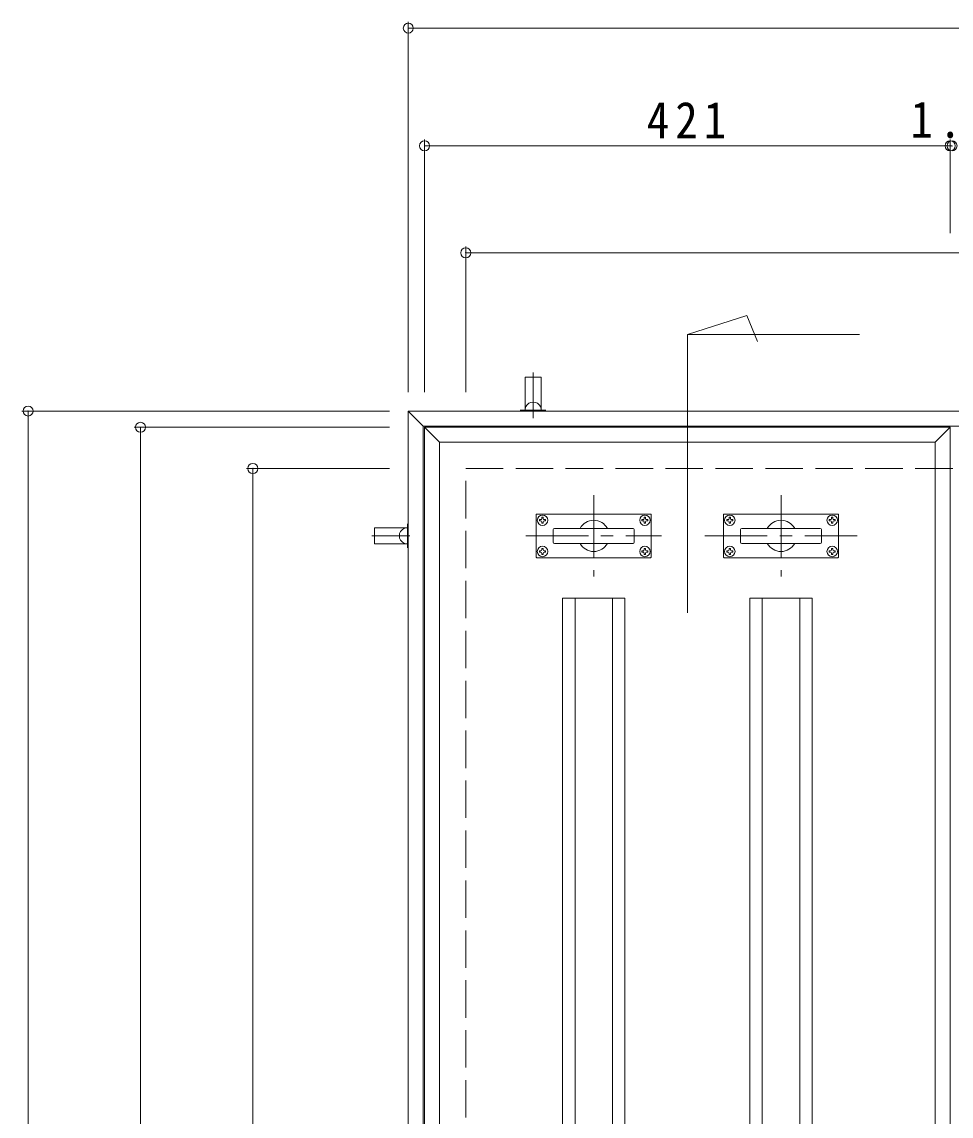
# Model space of a CAD drawing. Units: millimetres at full size, sheet at 1:10. Extents: x -2105 to 2457, y -1919 to 1532.
# Drawn here: x -2075 to -1331, y 513 to 1390 of the extents above; entities that cross this region are included whole.
import ezdxf

# ---------------------------------------------------------------- set-up
doc = ezdxf.new("R2010")
doc.units = ezdxf.units.MM
doc.header["$LTSCALE"] = 10
doc.header["$PDMODE"] = 32
doc.header["$PDSIZE"] = 8
for name, pattern in [('CHAIN1', [8, 5, -1, 1, -1]), ('CHAIN2', [12, 9, -1, 1, -1]), ('DASHED3', [4, 3, -1])]:
    doc.linetypes.add(name, pattern=pattern)
for name, color, linetype, lineweight in [('C-1_ピット', 2, 'Continuous', 9), ('C-2_蓋', 3, 'Continuous', 9), ('C-4_寸法', 7, 'Continuous', 9), ('C-5_仕様文', 7, 'Continuous', 9), ('C-6_躯体', 6, 'Continuous', 5), ('C-A', 2, 'Continuous', 9)]:
    doc.layers.add(name, color=color, linetype=linetype, lineweight=lineweight)
doc.styles.add('ＭＳ ゴシック', font='')
doc.styles.get('ＭＳ ゴシック').set_extended_font_data('MS Gothic')

msp = doc.modelspace()

# ---------------------------------------------------------------- linework, layer by layer
at = {"layer": 'C-1_ピット'}
for p, q in [((-1671.85, 1078.06), (-1671.85, 1105.26)), ((-1765.39, 1078.06), (-1753.39, 1066.06)), ((-1765.39, -213.94), (-1765.39, 1078.06)), ((-1765.39, 1078.06), (-473.39, 1078.06)), ((-1753.39, -201.94), (-1753.39, 1066.06)), ((-1753.39, 1066.06), (-485.39, 1066.06)), ((-1765.39, 971.6), (-1792.59, 971.6))]:
    msp.add_line(p, q, dxfattribs=at)
at = {"layer": 'C-1_ピット', "linetype": 'CHAIN2'}
for p, q in [((-1665.39, 1072.36), (-1665.39, 1108.81)), ((-1655.26, 1078.76), (-1675.88, 1078.76)), ((-1766.09, 987.76), (-1766.09, 968.39)), ((-1764.17, 978.06), (-1794.65, 978.06))]:
    msp.add_line(p, q, dxfattribs=at)
at = {"layer": 'C-1_ピット', "linetype": 'DASHED3'}
for p, q in [((-1719.39, -167.94), (-1719.39, 1032.06)), ((-1719.39, 1032.06), (-519.39, 1032.06))]:
    msp.add_line(p, q, dxfattribs=at)
at = {"layer": 'C-1_ピット'}
for points in [[(-1658.89, 1078.76), (-1658.89, 1105.26), (-1671.85, 1105.26)], [(-1766.09, 984.56), (-1792.59, 984.56), (-1792.59, 971.6)]]:
    msp.add_lwpolyline(points, dxfattribs=at)
for centre, start, end in [((-1665.39, 1078.76), 353.81744, 186.18256), ((-1766.09, 978.06), 83.81744, 276.18256)]:
    msp.add_arc(centre, 6.5, start, end, dxfattribs=at)
at = {"layer": 'C-2_蓋'}
for p, q in [((-1752.39, 1065.06), (-1740.39, 1053.06)), ((-1752.39, -200.94), (-1752.39, 1065.06)), ((-1752.39, 1065.06), (-1331.39, 1065.06)), ((-1740.39, -188.94), (-1740.39, 1053.06)), ((-1740.39, 1053.06), (-1343.39, 1053.06)), ((-1343.39, 1053.06), (-1343.39, -188.94))]:
    msp.add_line(p, q, dxfattribs=at)
msp.add_lwpolyline([(-1343.39, 1053.06), (-1331.39, 1065.06), (-1331.39, -200.94)], dxfattribs=at)
at = {"layer": 'C-4_寸法'}
for p, q in [((-1765.39, 1093.06), (-1765.39, 1389.82)), ((-1765.39, 1384.82), (-473.39, 1384.82)), ((-1752.39, 1295.51), (-1752.39, 1093.06)), ((-1752.39, 1290.51), (-1331.39, 1290.51)), ((-1331.39, 1295.51), (-1331.39, 1220.56)), ((-1331.39, 1290.51), (-1329.89, 1290.51)), ((-1719.39, 1093.06), (-1719.39, 1209.83)), ((-1719.39, 1204.83), (-519.39, 1204.83)), ((-1780.39, 1078.06), (-2074.91, 1078.06)), ((-2069.91, -213.94), (-2069.91, 1078.06)), ((-1780.39, 1065.06), (-1984.91, 1065.06)), ((-1979.91, -200.94), (-1979.91, 1065.06)), ((-1780.39, 1032.06), (-1894.91, 1032.06)), ((-1889.91, -167.94), (-1889.91, 1032.06))]:
    msp.add_line(p, q, dxfattribs=at)
for p in [(-1765.39, 1384.82), (-1752.39, 1290.51), (-1331.39, 1290.51), (-1329.89, 1290.51), (-1719.39, 1204.83), (-2069.91, 1078.06), (-1979.91, 1065.06), (-1889.91, 1032.06)]:
    msp.add_point(p, dxfattribs=at)
at = {"layer": 'C-5_仕様文'}
for p, q in [((-1541.89, 1139.37), (-1404.05, 1139.37)), ((-1541.89, 916.4), (-1541.89, 1139.37))]:
    msp.add_line(p, q, dxfattribs=at)
msp.add_lwpolyline([(-1541.89, 1139.37), (-1494.28, 1154.58), (-1485.64, 1133.89)], dxfattribs=at)
at = {"layer": 'C-6_躯体'}
for p, q in [((-1641.89, 928.06), (-1641.89, -63.94)), ((-1641.89, 928.06), (-1591.89, 928.06)), ((-1631.89, 928.06), (-1631.89, -63.94)), ((-1601.89, 928.06), (-1601.89, -63.94)), ((-1591.89, 928.06), (-1591.89, -63.94)), ((-1491.89, 928.06), (-1491.89, -63.94)), ((-1491.89, 928.06), (-1441.89, 928.06)), ((-1481.89, 928.06), (-1481.89, -63.94)), ((-1451.89, 928.06), (-1451.89, -63.94)), ((-1441.89, 928.06), (-1441.89, -63.94))]:
    msp.add_line(p, q, dxfattribs=at)
at = {"layer": 'C-A', "color": 4, "linetype": 'CHAIN1'}
for p, q in [((-1616.89, 1010.56), (-1616.89, 945.56)), ((-1466.89, 1010.56), (-1466.89, 945.56)), ((-1671.21, 978.06), (-1562.57, 978.06)), ((-1527.89, 978.06), (-1405.89, 978.06))]:
    msp.add_line(p, q, dxfattribs=at)
at = {"layer": 'C-A', "color": 3}
for p, q in [((-1662.89, 961.06), (-1662.89, 995.06)), ((-1571.39, 995.56), (-1662.39, 995.56)), ((-1570.89, 961.06), (-1570.89, 995.06)), ((-1512.89, 961.06), (-1512.89, 995.06)), ((-1421.39, 995.56), (-1512.39, 995.56)), ((-1420.89, 961.06), (-1420.89, 995.06)), ((-1649.39, 973.06), (-1649.39, 983.06)), ((-1648.39, 984.06), (-1585.39, 984.06)), ((-1584.39, 973.06), (-1584.39, 983.06)), ((-1499.39, 973.06), (-1499.39, 983.06)), ((-1498.39, 984.06), (-1435.39, 984.06)), ((-1434.39, 973.06), (-1434.39, 983.06)), ((-1648.39, 972.06), (-1585.39, 972.06)), ((-1498.39, 972.06), (-1435.39, 972.06)), ((-1571.39, 960.56), (-1662.39, 960.56)), ((-1421.39, 960.56), (-1512.39, 960.56))]:
    msp.add_line(p, q, dxfattribs=at)
at = {"layer": 'C-A'}
for p, q in [((-1659.14, 991.08), (-1658.64, 991.31)), ((-1658.41, 991.81), (-1658.64, 991.31)), ((-1658.39, 992.96), (-1658.41, 991.81)), ((-1657.37, 991.81), (-1657.14, 991.31)), ((-1656.64, 991.08), (-1657.14, 991.31)), ((-1577.14, 991.08), (-1576.64, 991.31)), ((-1576.41, 991.81), (-1576.64, 991.31)), ((-1575.39, 992.96), (-1575.37, 991.81)), ((-1575.37, 991.81), (-1575.14, 991.31)), ((-1574.64, 991.08), (-1575.14, 991.31)), ((-1509.14, 991.08), (-1508.64, 991.31)), ((-1508.41, 991.81), (-1508.64, 991.31)), ((-1508.39, 992.96), (-1508.41, 991.81)), ((-1507.37, 991.81), (-1507.14, 991.31)), ((-1506.64, 991.08), (-1507.14, 991.31)), ((-1427.14, 991.08), (-1426.64, 991.31)), ((-1426.41, 991.81), (-1426.64, 991.31)), ((-1425.39, 992.96), (-1425.37, 991.81)), ((-1425.37, 991.81), (-1425.14, 991.31)), ((-1424.64, 991.08), (-1425.14, 991.31)), ((-1660.29, 990.06), (-1659.14, 990.04)), ((-1659.14, 990.04), (-1658.64, 989.81)), ((-1658.41, 989.31), (-1658.64, 989.81)), ((-1658.39, 988.16), (-1658.41, 989.31)), ((-1658.39, 988.16), (-1657.39, 988.16)), ((-1657.39, 988.16), (-1657.37, 989.31)), ((-1657.37, 989.31), (-1657.14, 989.81)), ((-1656.64, 990.04), (-1657.14, 989.81)), ((-1655.49, 990.06), (-1656.64, 990.04)), ((-1578.29, 990.06), (-1577.14, 990.04)), ((-1577.14, 990.04), (-1576.64, 989.81)), ((-1576.41, 989.31), (-1576.64, 989.81)), ((-1576.39, 988.16), (-1576.41, 989.31)), ((-1575.39, 988.16), (-1576.39, 988.16)), ((-1575.39, 988.16), (-1575.37, 989.31)), ((-1575.37, 989.31), (-1575.14, 989.81)), ((-1574.64, 990.04), (-1575.14, 989.81)), ((-1573.49, 990.06), (-1574.64, 990.04)), ((-1510.29, 990.06), (-1509.14, 990.04)), ((-1509.14, 990.04), (-1508.64, 989.81)), ((-1508.41, 989.31), (-1508.64, 989.81)), ((-1508.39, 988.16), (-1508.41, 989.31)), ((-1508.39, 988.16), (-1507.39, 988.16)), ((-1507.39, 988.16), (-1507.37, 989.31)), ((-1507.37, 989.31), (-1507.14, 989.81)), ((-1506.64, 990.04), (-1507.14, 989.81)), ((-1505.49, 990.06), (-1506.64, 990.04)), ((-1428.29, 990.06), (-1427.14, 990.04)), ((-1427.14, 990.04), (-1426.64, 989.81)), ((-1426.41, 989.31), (-1426.64, 989.81)), ((-1426.39, 988.16), (-1426.41, 989.31)), ((-1425.39, 988.16), (-1426.39, 988.16)), ((-1425.39, 988.16), (-1425.37, 989.31)), ((-1425.37, 989.31), (-1425.14, 989.81)), ((-1424.64, 990.04), (-1425.14, 989.81)), ((-1423.49, 990.06), (-1424.64, 990.04)), ((-1660.29, 966.06), (-1659.14, 966.08)), ((-1659.14, 966.08), (-1658.64, 966.31)), ((-1659.14, 965.04), (-1658.64, 964.81)), ((-1658.41, 966.81), (-1658.64, 966.31)), ((-1658.41, 964.31), (-1658.64, 964.81)), ((-1658.39, 967.96), (-1658.41, 966.81)), ((-1658.39, 963.16), (-1658.41, 964.31)), ((-1658.39, 967.96), (-1657.39, 967.96)), ((-1657.39, 967.96), (-1657.37, 966.81)), ((-1657.37, 966.81), (-1657.14, 966.31)), ((-1657.37, 964.31), (-1657.14, 964.81)), ((-1656.64, 966.08), (-1657.14, 966.31)), ((-1656.64, 965.04), (-1657.14, 964.81)), ((-1655.49, 966.06), (-1656.64, 966.08)), ((-1578.29, 966.06), (-1577.14, 966.08)), ((-1577.14, 966.08), (-1576.64, 966.31)), ((-1577.14, 965.04), (-1576.64, 964.81)), ((-1576.41, 966.81), (-1576.64, 966.31)), ((-1576.41, 964.31), (-1576.64, 964.81)), ((-1576.39, 967.96), (-1576.41, 966.81)), ((-1575.39, 967.96), (-1576.39, 967.96)), ((-1575.39, 967.96), (-1575.37, 966.81)), ((-1575.39, 963.16), (-1575.37, 964.31)), ((-1575.37, 966.81), (-1575.14, 966.31)), ((-1575.37, 964.31), (-1575.14, 964.81)), ((-1574.64, 966.08), (-1575.14, 966.31)), ((-1574.64, 965.04), (-1575.14, 964.81)), ((-1573.49, 966.06), (-1574.64, 966.08)), ((-1510.29, 966.06), (-1509.14, 966.08)), ((-1509.14, 966.08), (-1508.64, 966.31)), ((-1509.14, 965.04), (-1508.64, 964.81)), ((-1508.41, 966.81), (-1508.64, 966.31)), ((-1508.41, 964.31), (-1508.64, 964.81)), ((-1508.39, 967.96), (-1508.41, 966.81)), ((-1508.39, 963.16), (-1508.41, 964.31)), ((-1508.39, 967.96), (-1507.39, 967.96)), ((-1507.39, 967.96), (-1507.37, 966.81)), ((-1507.37, 966.81), (-1507.14, 966.31)), ((-1507.37, 964.31), (-1507.14, 964.81)), ((-1506.64, 966.08), (-1507.14, 966.31)), ((-1506.64, 965.04), (-1507.14, 964.81)), ((-1505.49, 966.06), (-1506.64, 966.08)), ((-1428.29, 966.06), (-1427.14, 966.08)), ((-1427.14, 966.08), (-1426.64, 966.31)), ((-1427.14, 965.04), (-1426.64, 964.81)), ((-1426.41, 966.81), (-1426.64, 966.31)), ((-1426.41, 964.31), (-1426.64, 964.81)), ((-1426.39, 967.96), (-1426.41, 966.81)), ((-1425.39, 967.96), (-1426.39, 967.96)), ((-1425.39, 967.96), (-1425.37, 966.81)), ((-1425.39, 963.16), (-1425.37, 964.31)), ((-1425.37, 966.81), (-1425.14, 966.31)), ((-1425.37, 964.31), (-1425.14, 964.81)), ((-1424.64, 966.08), (-1425.14, 966.31)), ((-1424.64, 965.04), (-1425.14, 964.81)), ((-1423.49, 966.06), (-1424.64, 966.08))]:
    msp.add_line(p, q, dxfattribs=at)
for points in [[(-1660.29, 990.06), (-1660.29, 991.06), (-1659.14, 991.08)], [(-1658.39, 992.96), (-1657.39, 992.96), (-1657.37, 991.81)], [(-1655.49, 990.06), (-1655.49, 991.06), (-1656.64, 991.08)], [(-1578.29, 990.06), (-1578.29, 991.06), (-1577.14, 991.08)], [(-1575.39, 992.96), (-1576.39, 992.96), (-1576.41, 991.81)], [(-1573.49, 990.06), (-1573.49, 991.06), (-1574.64, 991.08)], [(-1510.29, 990.06), (-1510.29, 991.06), (-1509.14, 991.08)], [(-1508.39, 992.96), (-1507.39, 992.96), (-1507.37, 991.81)], [(-1505.49, 990.06), (-1505.49, 991.06), (-1506.64, 991.08)], [(-1428.29, 990.06), (-1428.29, 991.06), (-1427.14, 991.08)], [(-1425.39, 992.96), (-1426.39, 992.96), (-1426.41, 991.81)], [(-1423.49, 990.06), (-1423.49, 991.06), (-1424.64, 991.08)], [(-1660.29, 966.06), (-1660.29, 965.06), (-1659.14, 965.04)], [(-1658.39, 963.16), (-1657.39, 963.16), (-1657.37, 964.31)], [(-1655.49, 966.06), (-1655.49, 965.06), (-1656.64, 965.04)], [(-1578.29, 966.06), (-1578.29, 965.06), (-1577.14, 965.04)], [(-1575.39, 963.16), (-1576.39, 963.16), (-1576.41, 964.31)], [(-1573.49, 966.06), (-1573.49, 965.06), (-1574.64, 965.04)], [(-1510.29, 966.06), (-1510.29, 965.06), (-1509.14, 965.04)], [(-1508.39, 963.16), (-1507.39, 963.16), (-1507.37, 964.31)], [(-1505.49, 966.06), (-1505.49, 965.06), (-1506.64, 965.04)], [(-1428.29, 966.06), (-1428.29, 965.06), (-1427.14, 965.04)], [(-1425.39, 963.16), (-1426.39, 963.16), (-1426.41, 964.31)], [(-1423.49, 966.06), (-1423.49, 965.06), (-1424.64, 965.04)]]:
    msp.add_lwpolyline(points, dxfattribs=at)
for centre in [(-1657.89, 990.56), (-1575.89, 990.56), (-1507.89, 990.56), (-1425.89, 990.56), (-1657.89, 965.56), (-1575.89, 965.56), (-1507.89, 965.56), (-1425.89, 965.56)]:
    msp.add_circle(centre, 4.2, dxfattribs=at)
at = {"layer": 'C-A', "color": 3}
for centre, radius, start, end in [((-1662.39, 995.06), 0.5, 90, 180), ((-1616.89, 978.06), 12.5, 28.68498, 151.31502), ((-1571.39, 995.06), 0.5, 0, 90), ((-1512.39, 995.06), 0.5, 90, 180), ((-1466.89, 978.06), 12.5, 28.68498, 151.31502), ((-1421.39, 995.06), 0.5, 0, 90), ((-1648.39, 983.06), 1, 90, 180), ((-1585.39, 983.06), 1, 0, 90), ((-1498.39, 983.06), 1, 90, 180), ((-1435.39, 983.06), 1, 0, 90), ((-1648.39, 973.06), 1, 180, 270), ((-1585.39, 973.06), 1, 270, 0), ((-1498.39, 973.06), 1, 180, 270), ((-1435.39, 973.06), 1, 270, 0), ((-1616.89, 978.06), 12.5, 208.68561, 331.31439), ((-1466.89, 978.06), 12.5, 208.68561, 331.31439), ((-1662.39, 961.06), 0.5, 180, 270), ((-1571.39, 961.06), 0.5, 270, 0), ((-1512.39, 961.06), 0.5, 180, 270), ((-1421.39, 961.06), 0.5, 270, 0)]:
    msp.add_arc(centre, radius, start, end, dxfattribs=at)

# ---------------------------------------------------------------- texts
at = {"layer": 'C-4_寸法', "color": 2, "char_height": 29.33, "attachment_point": 7, "style": 'ＭＳ ゴシック'}
for s, insert in [('\\T1.27;\\W0.9;421', (-1574.39, 1296.51)), ('\\T1.27;\\W0.9;1.5', (-1363.14, 1296.51))]:
    msp.add_mtext(s, dxfattribs=dict(at, insert=insert))

doc.saveas('drawing.dxf')
